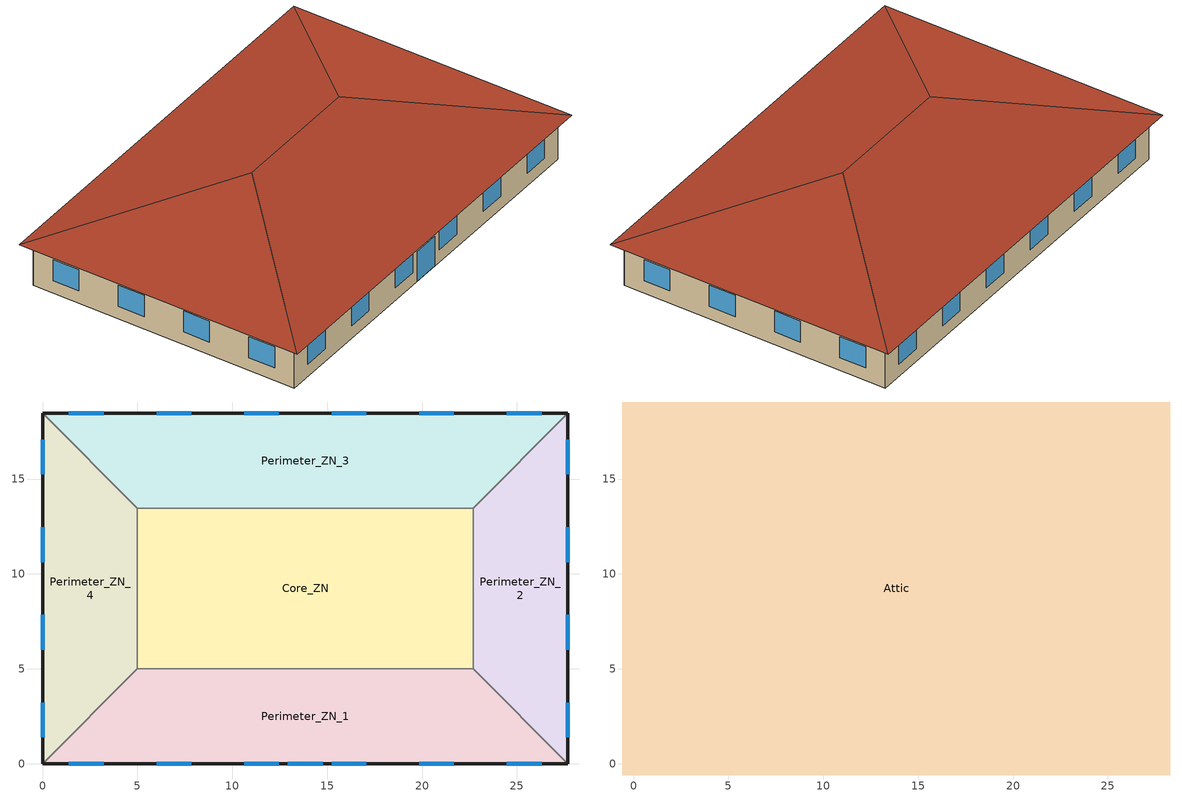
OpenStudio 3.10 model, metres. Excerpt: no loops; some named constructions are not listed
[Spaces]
Perimeter_ZN_1
 floor ground (Perimeter_ZN_1_floor Base_CZ12-SlabOnOrBelowGradeF073): 22.69,5 27.69,0 0,0 5,5 z0
 wall outside (Base_CZ12-NonresMetalFrameWallU055): 0,0 27.69,0 z0:3.05
 wall to Perimeter_ZN_2 (NACM_Interior Wall): 27.69,0 22.69,5 z0:3.05
 wall to Core_ZN (NACM_Interior Wall): 22.69,5 5,5 z0:3.05
 wall to Perimeter_ZN_4: 5,5 0,0 z0:3.05
 window (Base_AllCZ_FixedWindowU34): 1.39,0 3.22,0 / 19.85,0 21.68,0 / 15.24,0 17.07,0 / 24.47,0 26.3,0 / 6.01,0 7.84,0 / 10.62,0 12.45,0 z0.9:2.42
 window (Glazed Door): 12.93,0 14.76,0 z0:2.13
Perimeter_ZN_2
 floor ground (Perimeter_ZN_2_floor Base_CZ12-SlabOnOrBelowGradeF073): 27.69,18.46 27.69,0 22.69,5 22.69,13.46 z0
 wall outside (Base_CZ12-NonresMetalFrameWallU055): 27.69,0 27.69,18.46 z0:3.05
 wall to Perimeter_ZN_3: 27.69,18.46 22.69,13.46 z0:3.05
 wall to Core_ZN: 22.69,13.46 22.69,5 z0:3.05
 window (Base_AllCZ_FixedWindowU34): 27.69,10.62 27.69,12.45 / 27.69,15.24 27.69,17.07 / 27.69,6.01 27.69,7.84 / 27.69,1.39 27.69,3.22 z0.9:2.42
Core_ZN
 floor ground (Core_ZN_floor Base_CZ12-SlabOnOrBelowGradeF073): 22.69,13.46 22.69,5 5,5 5,13.46 z0
 wall to Perimeter_ZN_3: 22.69,13.46 5,13.46 z0:3.05
 wall to Perimeter_ZN_4: 5,13.46 5,5 z0:3.05
Perimeter_ZN_3
 floor ground (Perimeter_ZN_3_floor Base_CZ12-SlabOnOrBelowGradeF073): 27.69,18.46 22.69,13.46 5,13.46 0,18.46 z0
 wall outside (Base_CZ12-NonresMetalFrameWallU055): 27.69,18.46 0,18.46 z0:3.05
 wall to Perimeter_ZN_4: 0,18.46 5,13.46 z0:3.05
 window (Base_AllCZ_FixedWindowU34): 7.84,18.46 6.01,18.46 / 21.68,18.46 19.85,18.46 / 26.3,18.46 24.47,18.46 / 3.22,18.46 1.39,18.46 / 17.07,18.46 15.24,18.46 / 12.45,18.46 10.62,18.46 z0.9:2.42
Perimeter_ZN_4
 floor ground (Perimeter_ZN_4_floor Base_CZ12-SlabOnOrBelowGradeF073): 0,18.46 5,13.46 5,5 0,0 z0
 wall outside (Base_CZ12-NonresMetalFrameWallU055): 0,18.46 0,0 z0:3.05
 window (Base_AllCZ_FixedWindowU34): 0,17.07 0,15.24 / 0,12.45 0,10.62 / 0,3.22 0,1.39 / 0,7.84 0,6.01 z0.9:2.42
Attic
 floor outside (Base_CZ12-NonresOtherFloorU071): 28.29,19.06 27.69,18.46 0,18.46 -0.6,19.06 z3.05; 28.29,19.06 28.29,-0.6 27.69,0 27.69,18.46 z3.05; -0.6,19.06 0,18.46 0,0 -0.6,-0.6 z3.05; 27.69,0 28.29,-0.6 -0.6,-0.6 0,0 z3.05
 floor to Core_ZN (NACM_Drop Ceiling): 22.69,13.46 22.69,5 5,5 5,13.46 z3.05
 floor to Perimeter_ZN_2 (NACM_Drop Ceiling): 27.69,18.46 27.69,0 22.69,5 22.69,13.46 z3.05
 floor to Perimeter_ZN_4 (NACM_Drop Ceiling): 0,18.46 5,13.46 5,5 0,0 z3.05
 floor to Perimeter_ZN_1 (NACM_Drop Ceiling): 22.69,5 27.69,0 0,0 5,5 z3.05
 floor to Perimeter_ZN_3 (NACM_Drop Ceiling): 27.69,18.46 22.69,13.46 5,13.46 0,18.46 z3.05
 roof outside (Base_CZ12-SteepNonresWoodFramingAndOtherRoofU034): 18.46,9.23,6.33 28.29,19.06,3.05 -0.6,19.06,3.05 9.23,9.23,6.33; 9.23,9.23,6.33 -0.6,19.06,3.05 -0.6,-0.6,3.05; 18.46,9.23,6.33 28.29,-0.6,3.05 28.29,19.06,3.05; 9.23,9.23,6.33 -0.6,-0.6,3.05 28.29,-0.6,3.05 18.46,9.23,6.33
[SizingPeriod:DesignDay] Barometric Pressure {Pa}=101284; Wind Speed {m/s}=2.3; Wind Direction {deg}=220; Rain Indicator=No; Snow Indicator=No; Day of Month=21; Day Type=SummerDesignDay; Daylight Saving Time Indicator=No; Humidity Condition Type=Wetbulb; Dry-Bulb Temperature Range Modifier Type=DefaultMultipliers; Solar Model Indicator=ASHRAETau
Name | Maximum Dry-Bulb Temperature {C} | Daily Dry-Bulb Temperature Range {deltaC} | Month | Wetbulb or DewPoint at Maximum Dry-Bulb {C} | ASHRAE Clear Sky Optical Depth for Beam Irradiance | ASHRAE Clear Sky Optical Depth for Diffuse Irradiance
SACRAMENTO EXECUTIVE  September .4% Condns DB=>MCWB | 37.9 | 16.8 | 9 | 19.8 | 0.351 | 2.437
SACRAMENTO EXECUTIVE  October .4% Condns DB=>MCWB | 33.5 | 14.6 | 10 | 18.2 | 0.345 | 2.463
SACRAMENTO EXECUTIVE  November .4% Condns DB=>MCWB | 25.4 | 11.3 | 11 | 15.3 | 0.331 | 2.486
[Schedule:Day]
OfficeServiceHotWaterSun: 1, 0, 0.04, 2, 0, 0.04, 3, 0, 0.04, 4, 0, 0.04, 5, 0, 0.04, 6, 0, 0.07, 7, 0, 0.04, 8, 0, 0.04, 9, 0, 0.04, 10, 0, 0.04, 11, 0, 0.04, 12, 0, 0.06, 13, 0, 0.06, 14, 0, 0.09, 15, 0, 0.06, 16, 0, 0.04, 17, 0, 0.04, 18, 0, 0.04, 19, 0, 0.04, 20, 0, 0.04, 21, 0, 0.04, 22, 0, 0.07, 23, 0, 0.04, 24, 0, 0.04
OfficeServiceHotWaterWD: 1, 0, 0.05, 2, 0, 0.05, 3, 0, 0.05, 4, 0, 0.05, 5, 0, 0.05, 6, 0, 0.08, 7, 0, 0.07, 8, 0, 0.19, 9, 0, 0.35, 10, 0, 0.38, 11, 0, 0.39, 12, 0, 0.47, 13, 0, 0.57, 14, 0, 0.54, 15, 0, 0.34, 16, 0, 0.33, 17, 0, 0.44, 18, 0, 0.26, 19, 0, 0.21, 20, 0, 0.15, 21, 0, 0.17, 22, 0, 0.08, 23, 0, 0.05, 24, 0, 0.05
OfficeServiceHotWaterSat: 1, 0, 0.05, 2, 0, 0.05, 3, 0, 0.05, 4, 0, 0.05, 5, 0, 0.05, 6, 0, 0.08, 7, 0, 0.07, 8, 0, 0.11, 9, 0, 0.15, 10, 0, 0.21, 11, 0, 0.19, 12, 0, 0.23, 13, 0, 0.2, 14, 0, 0.19, 15, 0, 0.15, 16, 0, 0.12, 17, 0, 0.14, 18, 0, 0.07, 19, 0, 0.07, 20, 0, 0.07, 21, 0, 0.07, 22, 0, 0.09, 23, 0, 0.05, 24, 0, 0.05
CyclingHVACAvailAll: 1, 0, 0, 2, 0, 0, 3, 0, 0, 4, 0, 0, 5, 0, 0, 6, 0, 0, 7, 0, 0, 8, 0, 0, 9, 0, 0, 10, 0, 0, 11, 0, 0, 12, 0, 0, 13, 0, 0, 14, 0, 0, 15, 0, 0, 16, 0, 0, 17, 0, 0, 18, 0, 0, 19, 0, 0, 20, 0, 0, 21, 0, 0, 22, 0, 0, 23, 0, 0, 24, 0, 0
